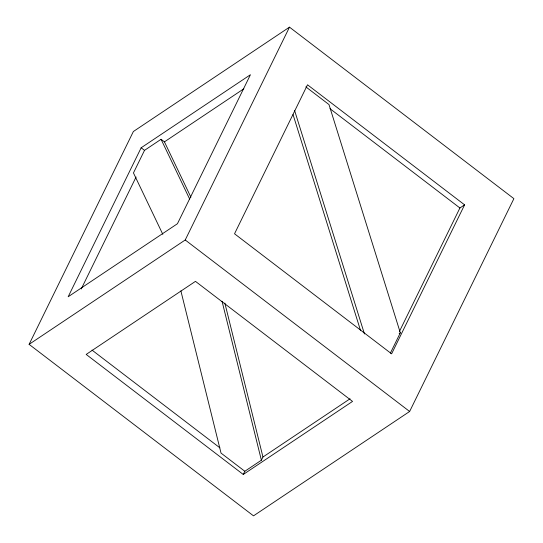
<?xml version="1.0" encoding="UTF-8"?>
<svg xmlns="http://www.w3.org/2000/svg" width="543" height="543" viewBox="0 0 543 543"><rect width="100%" height="100%" fill="white"/><g stroke="black" fill="none" stroke-linecap="round" stroke-linejoin="round"><path stroke-width="0.81" d="M29.105 344.35L133.368 131.515L289.494 27.15L513.895 198.65L409.632 411.485L253.506 515.85L29.105 344.35L185.224 239.986L289.494 27.15M141.146 147.784L68.16 296.77L177.446 223.716L250.432 74.73L141.146 147.784L144.513 150.357L161.074 139.286L164.441 141.859L190.892 197.19M144.513 150.357L133.456 172.932L162.805 234.325M81.233 288.971L136.076 177.032M243.264 474.473L352.55 401.413L195.466 281.362L86.181 354.423L243.264 474.473L244.832 471.276L261.387 460.206L262.955 457.016L350.059 398.786M399.478 331.345L459.914 207.983L464.598 204.854L307.514 84.803L234.528 233.782L391.612 353.832L464.598 204.854M390.376 353.14L400.327 332.825L328.977 104.555L305.831 86.873M164.441 141.859L243.821 88.794M399.159 333.606L400.327 332.825M329.995 108.695L459.914 207.983M185.224 239.986L409.632 411.485M92.005 350.092L219.901 447.839M244.832 471.276L221.028 453.086L180.88 290.885M161.074 139.286L189.697 199.166M294.618 110.562L364.455 333.972M293.037 114.553L360.593 330.68M224.843 303.048L262.955 457.016M222.06 301.304L261.387 460.206"/></g></svg>
